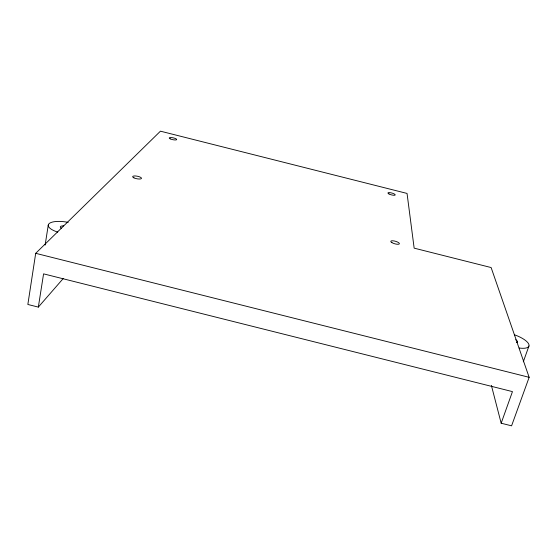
<?xml version="1.0" encoding="UTF-8"?>
<svg xmlns="http://www.w3.org/2000/svg" width="557" height="557" viewBox="0 0 557 557"><rect width="100%" height="100%" fill="white"/><g stroke="black" fill="none" stroke-linecap="round" stroke-linejoin="round"><path stroke-width="0.84" d="M491.385 385.388L501.168 423.216L511.577 425.827L529.15 377.319L491.121 267.548L414.15 248.15L407.049 193.432L160.444 131.174L35.697 253.317L27.85 304.47L38.336 307.102L63.345 278.389M45.131 245.066L48.264 225.077M38.336 307.102L43.578 273.856L512.461 391.613L501.168 423.216M523.302 361.813L528.955 345.988M35.697 253.317L529.15 377.319M514.598 334.848A17.211 5.855 19.3 0 1 528.878 344.428A17.211 5.855 19.3 0 1 519.166 348.014M515.691 339.756A5.159 1.755 19.3 0 1 516.506 342.604M57.754 232.109A17.267 5.897 9.3 0 1 49.072 223.663A17.267 5.897 9.3 0 1 68.198 222.382M61.249 228.231A5.18 1.768 9.3 0 1 63.54 225.836M389.058 193.989A3.781 0.94 15.4 0 0 395.129 195.082A3.781 0.94 15.4 0 0 390.548 192.736A3.781 0.94 15.4 0 0 389.058 193.989M170.261 138.867A3.815 0.94 12.1 0 0 176.555 139.751A3.815 0.94 12.1 0 0 172.113 137.649A3.815 0.94 12.1 0 0 170.261 138.867M134 177.885A4.526 1.302 11.2 0 0 141.387 178.588A4.526 1.302 11.2 0 0 135.824 175.991A4.526 1.302 11.2 0 0 134 177.885M391.912 242.622A4.47 1.309 15.9 0 0 399.202 244.001A4.47 1.309 15.9 0 0 394.154 240.958A4.47 1.309 15.9 0 0 391.912 242.622"/></g></svg>
